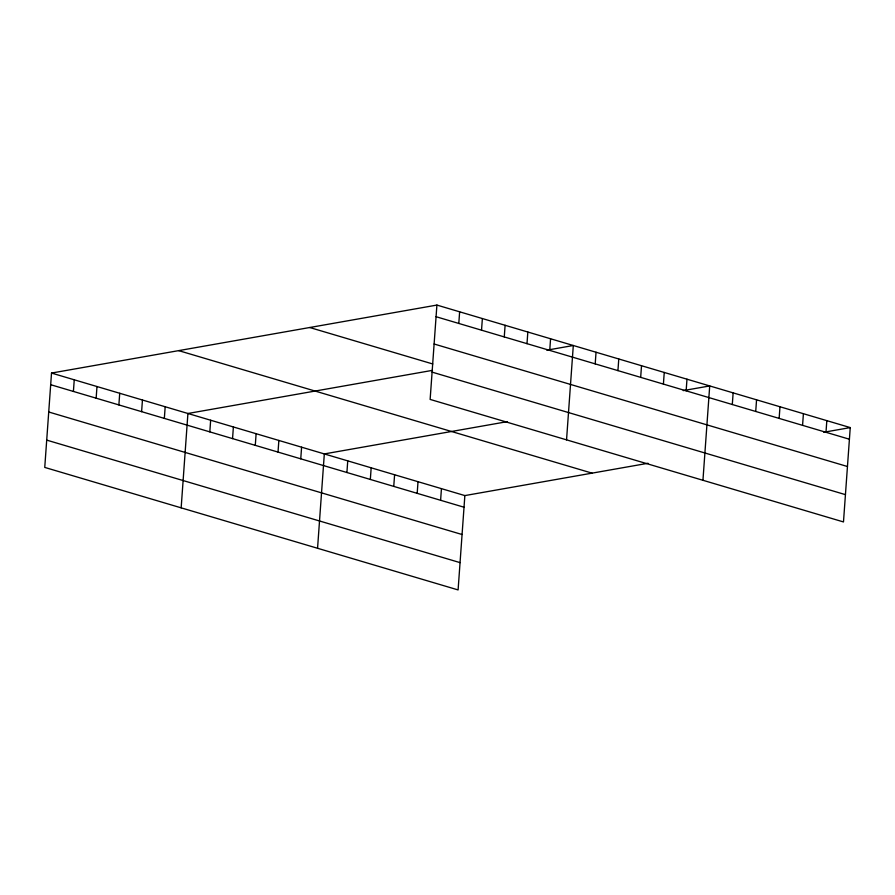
<?xml version="1.0" encoding="UTF-8"?>
<svg xmlns="http://www.w3.org/2000/svg" width="895" height="895" viewBox="0 0 895 895"><rect width="100%" height="100%" fill="white"/><g stroke="black" fill="none" stroke-linecap="round" stroke-linejoin="round"><path stroke-width="1.34" d="M436.905 305.072L430.137 399.416L843.482 521.942L850.25 427.586L436.905 305.072L51.518 373.058L44.75 467.414L458.095 589.928L464.863 495.584L648.002 463.274M73.412 391.439L74.251 379.804M96.145 398.174L96.984 386.539M118.878 404.92L119.717 393.274M141.611 411.655L142.45 400.02M164.344 418.39L165.183 406.755M181.159 507.845L187.916 413.49L432.475 370.351M209.822 431.871L210.649 420.236M232.555 438.606L233.382 426.971M255.288 445.352L256.115 433.706M278.021 452.087L278.86 440.452M300.754 458.822L301.593 447.187M317.557 548.266L324.326 453.922L507.465 421.612M346.913 472.504L347.741 460.869M370.34 479.451L371.168 467.805M393.755 486.388L394.594 474.753M417.182 493.335L418.021 481.689M440.608 500.271L441.436 488.636M458.799 323.453L459.638 311.807M481.532 330.188L482.371 318.553M504.265 336.923L505.104 325.288M526.998 343.669L527.837 332.023M549.743 350.404L550.57 338.769M566.546 439.848L573.303 345.504L546.811 350.18M595.209 363.885L596.036 352.238M617.942 370.619L618.769 358.984M640.675 377.354L641.514 365.719M663.408 384.1L664.247 372.454M686.141 390.835L686.98 379.2M702.944 480.279L709.713 385.935L683.221 390.612M732.3 404.518L733.139 392.871M755.727 411.454L756.555 399.819M779.142 418.401L779.981 406.766M802.569 425.338L803.408 413.703M825.995 432.285L826.823 420.65M823.758 432.263L850.25 427.586M436.066 316.707L849.411 439.232M434.109 344.004L847.464 466.519M309.726 327.514L432.755 363.974M432.095 372.13L845.439 494.644M178.687 350.627L592.043 473.142M51.518 373.058L464.863 495.584M50.679 384.705L464.024 507.219M48.722 411.991L462.066 534.516M46.708 440.116L460.052 562.631"/></g></svg>
